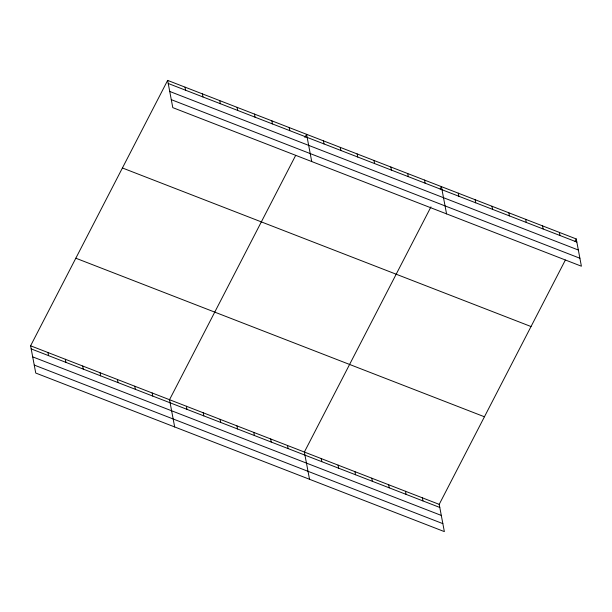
<?xml version="1.0" encoding="UTF-8"?>
<svg xmlns="http://www.w3.org/2000/svg" width="612" height="612" viewBox="0 0 612 612"><rect width="100%" height="100%" fill="white"/><g stroke="black" fill="none" stroke-linecap="round" stroke-linejoin="round"><path stroke-width="0.92" d="M565.366 260.046L439.209 504.364L444.358 531.606L35.748 373.045L30.6 345.795L167.642 80.394L576.252 238.955L581.4 266.205L172.791 107.635L167.642 80.394M295.68 155.387L169.524 399.713L174.672 426.954M304.898 137.547L306.574 134.303L311.722 161.545M430.94 206.902L304.371 452.038L309.519 479.28M440.158 189.062L441.413 186.629L446.561 213.879M574.997 241.388L576.252 238.955M168.231 83.484L576.841 242.054M169.731 91.456L578.34 250.025M171.284 99.664L579.893 258.233M122.423 167.979L531.025 326.54M75.827 258.21L484.436 416.78M30.6 345.795L439.209 504.364M31.181 348.894L439.791 507.455M32.688 356.865L441.298 515.426M34.241 365.073L442.851 523.643M559.399 232.415L559.98 235.513M542.546 225.874L543.127 228.972M525.685 219.333L526.274 222.431M508.832 212.792L509.413 215.891M491.979 206.252L492.561 209.35M475.119 199.711L475.708 202.809M458.266 193.17L458.855 196.268M424.56 180.089L425.141 183.187M407.699 173.548L408.288 176.646M390.846 167.007L391.428 170.105M373.993 160.466L374.575 163.565M422.357 497.824L422.938 500.914M357.133 153.926L357.722 157.024M405.496 491.283L406.085 494.374M340.28 147.385L340.869 150.483M388.643 484.742L389.224 487.833M323.427 140.844L324.008 143.942M371.79 478.202L372.371 481.292M354.929 471.661L355.518 474.751M289.208 127.564L289.79 130.662M338.076 465.12L338.666 468.211M271.843 120.824L272.424 123.922M321.224 458.579L321.805 461.67M254.47 114.084L255.059 117.183M237.104 107.345L237.693 110.443M287.51 445.498L288.099 448.588M219.739 100.605L220.328 103.703M270.657 438.957L271.238 442.048M202.373 93.873L202.962 96.964M253.804 432.416L254.385 435.507M185.008 87.134L185.597 90.224M236.943 425.876L237.532 428.966M220.09 419.335L220.68 422.425M203.238 412.794L203.819 415.885M186.385 406.253L186.966 409.344M152.159 392.973L152.748 396.063M134.793 386.233L135.382 389.324M117.428 379.494L118.017 382.584M100.062 372.754L100.651 375.845M82.697 366.014L83.286 369.113M65.331 359.275L65.92 362.373M47.966 352.535L48.547 355.633"/></g></svg>
